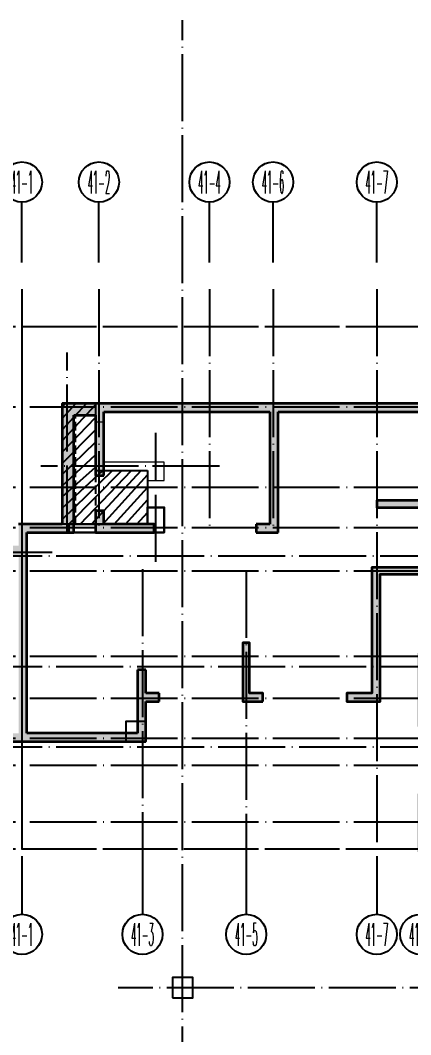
# Model space of a CAD drawing. Extents: x 115549 to 768939, y -502199 to 402497.
# Drawn here: x 319133 to 330796, y -338327 to -308022 of the extents above; entities that cross this region are included whole.
import ezdxf
from ezdxf.enums import TextEntityAlignment as Align

# ---------------------------------------------------------------- set-up
doc = ezdxf.new("R2010")
doc.units = 0
doc.header["$LTSCALE"] = 1000
doc.header["$MEASUREMENT"] = 0
doc.linetypes.add('__DASH', pattern=[0.35, 0.25, -0.1])
doc.linetypes.add('DOTE', pattern=[2.4200000000000004, 2, -0.2, 0.02, -0.2])
for name, color, linetype in [('AXIS', 3, 'Continuous'), ('AXIS_TEXT', 7, 'Continuous'), ('COLUMN', 9, 'Continuous'), ('DOTE', 16, 'DOTE'), ('nuan', 6, 'Continuous')]:
    doc.layers.add(name, color=color, linetype=linetype)
for name, color, linetype, lineweight in [('renWALL', 8, 'Continuous', 9), ('WALL', 150, 'Continuous', 30), ('主楼剪力墙', 212, 'Continuous', 5), ('砼墙', 3, 'Continuous', 35)]:
    doc.layers.add(name, color=color, linetype=linetype, lineweight=lineweight)
doc.styles.add('_TCH_AXIS', font='COMPLEX', dxfattribs={"bigfont": 'GBCBIG'})
doc.styles.add('COMPLEX', font='COMPLEX')

# ---------------------------------------------------------------- blocks, each defined once
blk = doc.blocks.new('qiangzh3333')
at = {"layer": 'COLUMN', "color": 8}
for points in [[(503126900.937597, 3697174946.116467), (503127500.937597, 3697174946.116467), (503127500.937597, 3697175546.116467), (503126900.937597, 3697175546.116467)], [(503128301.0466595, 3697167296.178967), (503128901.0466595, 3697167296.178967), (503128901.0466595, 3697167896.178967), (503128301.0466595, 3697167896.178967)]]:
    blk.add_lwpolyline(points, close=True, dxfattribs=at)
at = {"layer": 'renWALL', "color": 8}
blk.add_lwpolyline([(503126000.938216, 3697183046.119416), (503127550.9382172, 3697183046.119416), (503127550.938217, 3697182746.119417), (503128050.938217, 3697182746.119416), (503128050.9382175, 3697183296.119416), (503126250.938216, 3697183296.119416), (503126250.938216, 3697184488.229684), (503126000.938216, 3697184488.229684)], close=True, dxfattribs=at)
for points in [[(503131450.9343097, 3697182146.119416), (503131450.9343097, 3697181946.119416)], [(503134399.9451807, 3697181946.119416), (503134399.9451807, 3697182146.119416)], [(503123950.9376063, 3697180546.118754), (503123950.937588, 3697180346.118754)]]:
    blk.add_lwpolyline(points, dxfattribs=at)
at = {"layer": 'WALL', "color": 8}
blk.add_lwpolyline([(503125200.938216, 3697181196.119416), (503128050.9382157, 3697181196.119416), (503128050.9382163, 3697181946.119416), (503127550.9382164, 3697181946.119416), (503127550.938216, 3697181446.119416), (503125200.938216, 3697181446.119416)], close=True, dxfattribs=at)
blk = doc.blocks.new('zhuloujlqtiangchong')
at = {"layer": '主楼剪力墙'}
h = blk.add_hatch(color=253, dxfattribs=at)
h.dxf.hatch_style = 1
h.paths.add_polyline_path([(779472.119551599, 656800.9228439331), (779472.119551599, 654900.9228439331), (779472.119551599, 654550.9228439331), (779472.119551599, 652700.9228439331), (779472.119551599, 650800.9228439331), (779272.119551599, 650800.9228439331), (779272.119551599, 652700.9228439331), (779272.119551599, 654550.9228439331), (779272.119551599, 654900.9228439331), (779272.119551599, 656800.9228439331)], flags=16)
h.paths.add_polyline_path([(782022.119551599, 657450.9228439331), (781772.119551599, 657450.9228439331), (781772.119551599, 656800.9228439331), (783172.119551599, 656800.9228439331), (783522.119551599, 656800.9228439331), (783522.119551599, 657050.9228439331), (783172.119551599, 657050.9228439331), (782022.119551599, 657050.9228439331)], flags=17)
h.paths.add_polyline_path([(786772.119551599, 651750.9228439331), (786772.119551599, 652000.9228439331), (786372.119551599, 652000.9228439331), (786372.119551599, 653500.9228439331), (786172.119551599, 653500.9228439331), (786172.119551599, 651750.9228439331)], flags=17)
h.paths.add_polyline_path([(791822.119551599, 651850.9228439331), (791822.119551599, 652350.9228439331), (791822.119551599, 652750.9228439331), (794772.119551599, 652750.9228439331), (794772.119551599, 652950.9228439331), (791572.119551599, 652950.9228439331), (791572.119551599, 652350.9228439331), (791572.119551599, 651850.9228439331), (791572.119551599, 651000.9228439331), (791822.119551599, 651000.9228439331)], flags=17)
h.paths.add_polyline_path([(794872.119551599, 647250.9228439331), (794872.119551599, 648050.9228439331), (795272.119551599, 648050.9228439331), (795272.119551599, 648300.9228439331), (794872.119551599, 648300.9228439331), (794872.119551599, 649000.9228439331), (794622.119551599, 649000.9228439331), (794622.119551599, 648150.9228439331), (794622.119551599, 647500.9228439331), (794272.119551599, 647500.9228439331), (792172.119551599, 647500.9228439331), (791822.119551599, 647500.9228439331), (791822.119551599, 649000.9228439331), (791572.119551599, 649000.9228439331), (791572.119551599, 647250.9228439331), (792172.119551599, 647250.9228439331), (794272.119551599, 647250.9228439331)])
h.paths.add_polyline_path([(803422.119551599, 655150.9228439331), (803422.119551599, 655750.9228439331), (800622.119551599, 655750.9228439331), (800622.119551599, 655550.9228439331), (803172.119551599, 655550.9228439331), (803172.119551599, 655150.9228439331), (803172.119551599, 653500.9228439331), (803172.119551599, 653100.9228439331), (803172.119551599, 651750.9228439331), (804172.119551599, 651750.9228439331), (804172.119551599, 652000.9228439331), (803422.119551599, 652000.9228439331), (803422.119551599, 653100.9228439331), (803422.119551599, 653500.9228439331)], flags=17)
h.paths.add_polyline_path([(798372.119551599, 647250.9228439331), (798972.119551599, 647250.9228439331), (801472.119551599, 647250.9228439331), (802072.119551599, 647250.9228439331), (802072.119551599, 649000.9228439331), (802072.119551599, 650650.9228439331), (802072.119551599, 651000.9228439331), (802072.119551599, 651850.9228439331), (802072.119551599, 652600.9228439331), (802072.119551599, 653200.9228439331), (800372.119551599, 653200.9228439331), (798472.119551599, 653200.9228439331), (798472.119551599, 653000.9228439331), (800372.119551599, 653000.9228439331), (801822.119551599, 653000.9228439331), (801822.119551599, 652600.9228439331), (801822.119551599, 651850.9228439331), (801822.119551599, 651000.9228439331), (801822.119551599, 650650.9228439331), (801822.119551599, 649000.9228439331), (801822.119551599, 647500.9228439331), (801472.119551599, 647500.9228439331), (798972.119551599, 647500.9228439331), (798622.119551599, 647500.9228439331), (798622.119551599, 648150.9228439331), (798622.119551599, 649000.9228439331), (798372.119551599, 649000.9228439331), (798372.119551599, 648300.9228439331), (797972.119551599, 648300.9228439331), (797972.119551599, 648050.9228439331), (798372.119551599, 648050.9228439331)])
h.paths.add_polyline_path([(803272.119551599, 657550.9228439331), (803272.119551599, 657750.9228439331), (800722.119551599, 657750.9228439331), (800722.119551599, 658250.9228439331), (798322.119551599, 658250.9228439331), (798322.119551599, 658850.9228439331), (798122.119551599, 658850.9228439331), (798122.119551599, 658050.9228439331), (800522.119551599, 658050.9228439331), (800522.119551599, 657550.9228439331)], flags=17)
h.paths.add_polyline_path([(792922.119551599, 657850.9228439331), (795622.119551599, 657850.9228439331), (795622.119551599, 659350.9228439331), (795422.119551599, 659350.9228439331), (795422.119551599, 658050.9228439331), (792722.119551599, 658050.9228439331), (792722.119551599, 657750.9228439331), (790172.119551599, 657750.9228439331), (790172.119551599, 657550.9228439331), (792922.119551599, 657550.9228439331)], flags=17)
h.paths.add_polyline_path([(790272.119551599, 651750.9228439331), (790272.119551599, 652850.9228439331), (790272.119551599, 653500.9228439331), (790272.119551599, 655150.9228439331), (790272.119551599, 655550.9228439331), (792822.119551599, 655550.9228439331), (793572.119551599, 655550.9228439331), (793572.119551599, 655750.9228439331), (792822.119551599, 655750.9228439331), (790022.119551599, 655750.9228439331), (790022.119551599, 655150.9228439331), (790022.119551599, 653500.9228439331), (790022.119551599, 652850.9228439331), (790022.119551599, 652000.9228439331), (789272.119551599, 652000.9228439331), (789272.119551599, 651750.9228439331)], flags=17)
h.paths.add_polyline_path([(807272.119551599, 651750.9228439331), (807272.119551599, 653500.9228439331), (807072.119551599, 653500.9228439331), (807072.119551599, 652000.9228439331), (806672.119551599, 652000.9228439331), (806672.119551599, 651750.9228439331)], flags=17)
h.paths.add_polyline_path([(810272.119551599, 656800.9228439331), (811672.119551599, 656800.9228439331), (811672.119551599, 657450.9228439331), (811422.119551599, 657450.9228439331), (811422.119551599, 657050.9228439331), (810272.119551599, 657050.9228439331), (809922.119551599, 657050.9228439331), (809922.119551599, 656800.9228439331)], flags=17)
h.paths.add_polyline_path([(776972.119551599, 657450.9228439331), (776722.119551599, 657450.9228439331), (776722.119551599, 657050.9228439331), (775572.119551599, 657050.9228439331), (775222.119551599, 657050.9228439331), (775222.119551599, 656800.9228439331), (775572.119551599, 656800.9228439331), (776972.119551599, 656800.9228439331)], flags=17)
h.paths.add_polyline_path([(772572.119551599, 651750.9228439331), (772572.119551599, 653500.9228439331), (772372.119551599, 653500.9228439331), (772372.119551599, 652000.9228439331), (771972.119551599, 652000.9228439331), (771972.119551599, 651750.9228439331)], flags=17)
h.paths.add_polyline_path([(768722.119551599, 655750.9228439331), (765922.119551599, 655750.9228439331), (765172.119551599, 655750.9228439331), (765172.119551599, 655550.9228439331), (765922.119551599, 655550.9228439331), (768472.119551599, 655550.9228439331), (768472.119551599, 655150.9228439331), (768472.119551599, 653500.9228439331), (768472.119551599, 652850.9228439331), (768472.119551599, 651750.9228439331), (769472.119551599, 651750.9228439331), (769472.119551599, 652000.9228439331), (768722.119551599, 652000.9228439331), (768722.119551599, 652850.9228439331), (768722.119551599, 653500.9228439331), (768722.119551599, 655150.9228439331)], flags=17)
h.paths.add_polyline_path([(767172.119551599, 651850.9228439331), (767172.119551599, 652350.9228439331), (767172.119551599, 652950.9228439331), (763972.119551599, 652950.9228439331), (763972.119551599, 652750.9228439331), (766922.119551599, 652750.9228439331), (766922.119551599, 652350.9228439331), (766922.119551599, 651850.9228439331), (766922.119551599, 651000.9228439331), (767172.119551599, 651000.9228439331)], flags=17)
h.paths.add_polyline_path([(767172.119551599, 647250.9228439331), (767172.119551599, 649000.9228439331), (766922.119551599, 649000.9228439331), (766922.119551599, 647500.9228439331), (764472.119551599, 647500.9228439331), (764122.119551599, 647500.9228439331), (764122.119551599, 648150.9228439331), (764122.119551599, 649000.9228439331), (763872.119551599, 649000.9228439331), (763872.119551599, 648300.9228439331), (763472.119551599, 648300.9228439331), (763472.119551599, 648050.9228439331), (763872.119551599, 648050.9228439331), (763872.119551599, 647250.9228439331), (764472.119551599, 647250.9228439331)])
h.paths.add_polyline_path([(755572.119551599, 655150.9228439331), (755572.119551599, 655550.9228439331), (758122.119551599, 655550.9228439331), (758122.119551599, 655750.9228439331), (755322.119551599, 655750.9228439331), (755322.119551599, 655150.9228439331), (755322.119551599, 653500.9228439331), (755322.119551599, 653100.9228439331), (755322.119551599, 652000.9228439331), (754572.119551599, 652000.9228439331), (754572.119551599, 651750.9228439331), (755572.119551599, 651750.9228439331), (755572.119551599, 653100.9228439331), (755572.119551599, 653500.9228439331)], flags=17)
h.paths.add_polyline_path([(756672.119551599, 647250.9228439331), (759772.119551599, 647250.9228439331), (760372.119551599, 647250.9228439331), (760372.119551599, 648050.9228439331), (760772.119551599, 648050.9228439331), (760772.119551599, 648300.9228439331), (760372.119551599, 648300.9228439331), (760372.119551599, 649000.9228439331), (760122.119551599, 649000.9228439331), (760122.119551599, 648150.9228439331), (760122.119551599, 647500.9228439331), (759772.119551599, 647500.9228439331), (756922.119551599, 647500.9228439331), (756922.119551599, 649000.9228439331), (756672.119551599, 649000.9228439331)])
h.paths.add_polyline_path([(756922.119551599, 652600.9228439331), (756922.119551599, 653000.9228439331), (758372.119551599, 653000.9228439331), (760272.119551599, 653000.9228439331), (760272.119551599, 653200.9228439331), (758372.119551599, 653200.9228439331), (756672.119551599, 653200.9228439331), (756672.119551599, 652600.9228439331), (756672.119551599, 651850.9228439331), (756672.119551599, 651000.9228439331), (756922.119551599, 651000.9228439331), (756922.119551599, 651850.9228439331)], flags=17)
h.paths.add_polyline_path([(758222.119551599, 657550.9228439331), (758222.119551599, 658050.9228439331), (760622.119551599, 658050.9228439331), (760622.119551599, 658850.9228439331), (760422.119551599, 658850.9228439331), (760422.119551599, 658250.9228439331), (758022.119551599, 658250.9228439331), (758022.119551599, 657750.9228439331), (755472.119551599, 657750.9228439331), (755472.119551599, 657550.9228439331)], flags=17)
h.paths.add_polyline_path([(766022.119551599, 658050.9228439331), (763322.119551599, 658050.9228439331), (763322.119551599, 659350.9228439331), (763122.119551599, 659350.9228439331), (763122.119551599, 657850.9228439331), (765822.119551599, 657850.9228439331), (765822.119551599, 657550.9228439331), (768572.119551599, 657550.9228439331), (768572.119551599, 657750.9228439331), (766022.119551599, 657750.9228439331)], flags=17)
h.paths.add_polyline_path([(752072.119551599, 651750.9228439331), (752072.119551599, 652000.9228439331), (751672.119551599, 652000.9228439331), (751672.119551599, 653500.9228439331), (751472.119551599, 653500.9228439331), (751472.119551599, 651750.9228439331)], flags=17)
h.paths.add_polyline_path([(748822.119551599, 656800.9228439331), (748822.119551599, 657050.9228439331), (748472.119551599, 657050.9228439331), (747322.119551599, 657050.9228439331), (747322.119551599, 657450.9228439331), (747072.119551599, 657450.9228439331), (747072.119551599, 656800.9228439331), (748472.119551599, 656800.9228439331)], flags=17)
h.paths.add_polyline_path([(744772.119551599, 656401.0003905296), (742021.1895515919, 656400.9844765663), (742021.1895515919, 655700.9853439331), (742271.1895515919, 655700.9853439331), (742271.1895515919, 656100.9859228134), (744772.119551599, 656101.0003905296), (744772.119551599, 655450.9228439331), (744772.119551599, 654900.9228439331), (744772.119551599, 654550.9228439331), (744772.119551599, 653100.9228439331), (744772.119551599, 652700.9228439331), (744772.119551599, 650800.9228439331), (742271.1895515919, 650800.9228439331), (742271.1895515919, 654500.9853439331), (742021.1895515919, 654500.9853439331), (742021.1895515919, 650550.9228439331), (744872.119551599, 650550.9228439331), (745372.119551599, 650550.9228439331), (748572.119551599, 650550.9228439331), (748572.119551599, 651750.9228439331), (748972.119551599, 651750.9228439331), (748972.119551599, 652000.9228439331), (748572.119551599, 652000.9228439331), (748572.119551599, 652700.9228439331), (748322.119551599, 652700.9228439331), (748322.119551599, 651850.9228439331), (748322.119551599, 650800.9228439331), (745372.119551599, 650800.9228439331), (745022.119551599, 650800.9228439331), (745022.119551599, 652700.9228439331), (745022.119551599, 653100.9228439331), (745022.119551599, 654550.9228439331), (745022.119551599, 654900.9228439331), (745022.119551599, 655450.9228439331), (745022.119551599, 656101.0009689331), (745022.119551599, 656800.9228439331), (745372.119551599, 656800.9228439331), (746422.119551599, 656800.9228439331), (746422.119551599, 660300.9228439331), (747072.119551599, 660300.9228439331), (747072.119551599, 658500.9228439331), (747322.119551599, 658500.9228439331), (747322.119551599, 660400.9228439331), (748072.119551599, 660400.9228439331), (750472.119551599, 660400.9228439331), (752272.119551599, 660400.9228439331), (752272.119551599, 657050.9228439331), (751872.119551599, 657050.9228439331), (751872.119551599, 656800.9228439331), (752522.119551599, 656800.9228439331), (752522.119551599, 660400.9228439331), (752872.119551599, 660400.9228439331), (755472.119551599, 660400.9228439331), (757622.119551599, 660400.9228439331), (758222.119551599, 660400.9228439331), (758222.119551599, 662850.9228439331), (760422.119551599, 662850.9228439331), (760422.119551599, 662450.9228439331), (760622.119551599, 662450.9228439331), (760622.119551599, 662850.9228439331), (763222.119551599, 662850.9228439331), (765322.119551599, 662850.9228439331), (765822.119551599, 662850.9228439331), (765822.119551599, 661330.9228439331), (765822.119551599, 660400.9228439331), (766422.119551599, 660400.9228439331), (766822.119551599, 660400.9228439331), (768572.119551599, 660400.9228439331), (768572.119551599, 660650.9228439331), (766822.119551599, 660650.9228439331), (766422.119551599, 660650.9228439331), (766072.119551599, 660650.9228439331), (766072.119551599, 661330.9228439331), (766072.119551599, 662725.9228439331), (766697.119551599, 662725.9228439331), (766697.119551599, 661200.9228439331), (768572.119551599, 661200.9228439331), (771522.119551599, 661200.9228439331), (771522.119551599, 660650.9228439331), (771172.119551599, 660650.9228439331), (771172.119551599, 660400.9228439331), (771522.119551599, 660400.9228439331), (771522.119551599, 656800.9228439331), (772172.119551599, 656800.9228439331), (772172.119551599, 657050.9228439331), (771772.119551599, 657050.9228439331), (771772.119551599, 660400.9228439331), (773572.119551599, 660400.9228439331), (775972.119551599, 660400.9228439331), (776722.119551599, 660400.9228439331), (776722.119551599, 658500.9228439331), (776972.119551599, 658500.9228439331), (776972.119551599, 660300.9228439331), (777622.119551599, 660300.9228439331), (777622.119551599, 656800.9228439331), (778672.119551599, 656800.9228439331), (779022.119551599, 656800.9228439331), (779022.119551599, 654900.9228439331), (779022.119551599, 654550.9228439331), (779022.119551599, 652700.9228439331), (779022.119551599, 650800.9228439331), (778672.119551599, 650800.9228439331), (775722.119551599, 650800.9228439331), (775722.119551599, 651850.9228439331), (775722.119551599, 652700.9228439331), (775472.119551599, 652700.9228439331), (775472.119551599, 652000.9228439331), (775072.119551599, 652000.9228439331), (775072.119551599, 651750.9228439331), (775472.119551599, 651750.9228439331), (775472.119551599, 650550.9228439331), (778672.119551599, 650550.9228439331), (779172.119551599, 650550.9228439331), (779572.119551599, 650550.9228439331), (780072.119551599, 650550.9228439331), (783272.119551599, 650550.9228439331), (783272.119551599, 651750.9228439331), (783672.119551599, 651750.9228439331), (783672.119551599, 652000.9228439331), (783272.119551599, 652000.9228439331), (783272.119551599, 652700.9228439331), (783022.119551599, 652700.9228439331), (783022.119551599, 651850.9228439331), (783022.119551599, 650800.9228439331), (780072.119551599, 650800.9228439331), (779722.119551599, 650800.9228439331), (779722.119551599, 652700.9228439331), (779722.119551599, 654550.9228439331), (779722.119551599, 654900.9228439331), (779722.119551599, 656800.9228439331), (780072.119551599, 656800.9228439331), (781122.119551599, 656800.9228439331), (781122.119551599, 660300.9228439331), (781772.119551599, 660300.9228439331), (781772.119551599, 658500.9228439331), (782022.119551599, 658500.9228439331), (782022.119551599, 660400.9228439331), (782772.119551599, 660400.9228439331), (785172.119551599, 660400.9228439331), (786972.119551599, 660400.9228439331), (786972.119551599, 657050.9228439331), (786572.119551599, 657050.9228439331), (786572.119551599, 656800.9228439331), (787222.119551599, 656800.9228439331), (787222.119551599, 660400.9228439331), (787572.119551599, 660400.9228439331), (787572.119551599, 660650.9228439331), (787222.119551599, 660650.9228439331), (787222.119551599, 661200.9228439331), (790172.119551599, 661200.9228439331), (792047.119551599, 661200.9228439331), (792047.119551599, 662725.9228439331), (792672.119551599, 662725.9228439331), (792672.119551599, 661330.9228439331), (792672.119551599, 660650.9228439331), (792322.119551599, 660650.9228439331), (791922.119551599, 660650.9228439331), (790172.119551599, 660650.9228439331), (790172.119551599, 660400.9228439331), (791922.119551599, 660400.9228439331), (792322.119551599, 660400.9228439331), (792922.119551599, 660400.9228439331), (792922.119551599, 661330.9228439331), (792922.119551599, 662850.9228439331), (793422.119551599, 662850.9228439331), (795522.119551599, 662850.9228439331), (798122.119551599, 662850.9228439331), (798122.119551599, 662450.9228439331), (798322.119551599, 662450.9228439331), (798322.119551599, 662850.9228439331), (800522.119551599, 662850.9228439331), (800522.119551599, 660400.9228439331), (801122.119551599, 660400.9228439331), (803272.119551599, 660400.9228439331), (805872.119551599, 660400.9228439331), (806222.119551599, 660400.9228439331), (806222.119551599, 656800.9228439331), (806872.119551599, 656800.9228439331), (806872.119551599, 657050.9228439331), (806472.119551599, 657050.9228439331), (806472.119551599, 660400.9228439331), (808272.119551599, 660400.9228439331), (810672.119551599, 660400.9228439331), (811422.119551599, 660400.9228439331), (811422.119551599, 658500.9228439331), (811672.119551599, 658500.9228439331), (811672.119551599, 660300.9228439331), (812322.119551599, 660300.9228439331), (812322.119551599, 656800.9228439331), (813372.119551599, 656800.9228439331), (813722.119551599, 656800.9228439331), (813722.119551599, 655902.9540939331), (813722.119551599, 655450.9228439331), (813722.119551599, 654900.9228439331), (813722.119551599, 654550.9228439331), (813722.119551599, 653100.9228439331), (813722.119551599, 652700.9228439331), (813722.119551599, 650800.9228439331), (810422.119551599, 650800.9228439331), (810422.119551599, 651850.9228439331), (810422.119551599, 652700.9228439331), (810172.119551599, 652700.9228439331), (810172.119551599, 652000.9228439331), (809772.119551599, 652000.9228439331), (809772.119551599, 651750.9228439331), (810172.119551599, 651750.9228439331), (810172.119551599, 650550.9228439331), (813972.119551599, 650550.9228439331), (813972.119551599, 652700.9228439331), (813972.119551599, 653100.9228439331), (813972.119551599, 654550.9228439331), (813972.119551599, 654900.9228439331), (813972.119551599, 655450.9228439331), (813972.119551599, 657050.9228439331), (813372.119551599, 657050.9228439331), (812672.119551599, 657050.9228439331), (812672.119551599, 660650.9228439331), (811572.119551599, 660650.9228439331), (810672.119551599, 660650.9228439331), (808272.119551599, 660650.9228439331), (806372.119551599, 660650.9228439331), (805872.119551599, 660650.9228439331), (803272.119551599, 660650.9228439331), (801122.119551599, 660650.9228439331), (800822.119551599, 660650.9228439331), (800822.119551599, 663150.9228439331), (798222.119551599, 663150.9228439331), (795522.119551599, 663150.9228439331), (793422.119551599, 663150.9228439331), (792672.119551599, 663150.9228439331), (792672.119551599, 663075.9228439331), (791697.119551599, 663075.9228439331), (791697.119551599, 661450.9228439331), (790172.119551599, 661450.9228439331), (786972.119551599, 661450.9228439331), (786972.119551599, 660650.9228439331), (785172.119551599, 660650.9228439331), (782772.119551599, 660650.9228439331), (781872.119551599, 660650.9228439331), (780772.119551599, 660650.9228439331), (780772.119551599, 657050.9228439331), (780072.119551599, 657050.9228439331), (779572.119551599, 657050.9228439331), (779172.119551599, 657050.9228439331), (778672.119551599, 657050.9228439331), (777972.119551599, 657050.9228439331), (777972.119551599, 660650.9228439331), (776872.119551599, 660650.9228439331), (775972.119551599, 660650.9228439331), (773572.119551599, 660650.9228439331), (771772.119551599, 660650.9228439331), (771772.119551599, 661450.9228439331), (768572.119551599, 661450.9228439331), (767047.119551599, 661450.9228439331), (767047.119551599, 663075.9228439331), (766072.119551599, 663075.9228439331), (766072.119551599, 663150.9228439331), (765322.119551599, 663150.9228439331), (763222.119551599, 663150.9228439331), (760522.119551599, 663150.9228439331), (757922.119551599, 663150.9228439331), (757922.119551599, 660650.9228439331), (757622.119551599, 660650.9228439331), (755472.119551599, 660650.9228439331), (752872.119551599, 660650.9228439331), (752372.119551599, 660650.9228439331), (750472.119551599, 660650.9228439331), (748072.119551599, 660650.9228439331), (747172.119551599, 660650.9228439331), (746072.119551599, 660650.9228439331), (746072.119551599, 657050.9228439331), (745372.119551599, 657050.9228439331), (744772.119551599, 657050.9228439331)])
blk = doc.blocks.new('_AXISO')
blk.add_circle((0, 0), 0.5)
at = {"layer": 'AXIS_TEXT', "style": 'COMPLEX', "width": 1.041666666666667}
blk.add_attdef('A', text='', height=0.56, dxfattribs=at).set_placement((-0.25, -0.28), (0.25, -0.28), align=Align.FIT)
blk = doc.blocks.new('asdgaaa')
at = {"layer": 'AXIS'}
for p, q in [((1113345.687020859, 1265416.33537089), (1113345.687020857, 1263878.036394124)), ((1116945.693253321, 1265416.335370888), (1116945.693253319, 1263878.036394122)), ((1120045.689750966, 1265416.335370886), (1120045.689750964, 1263878.03639412)), ((1123945.687020425, 1265416.335370884), (1123945.687020423, 1263878.036394118))]:
    blk.add_line(p, q, dxfattribs=at)
ref = blk.add_blockref('_AXISO', (1113345.687020856, 1263278.036394124), dxfattribs=dict(at, xscale=1200, yscale=1200, zscale=1200))
ref.add_attrib('A', '41-1', dxfattribs={"layer": 'AXIS_TEXT', "height": 678.8225099390856, "style": '_TCH_AXIS', "width": 0.2957746478872217}).set_placement((1113006.275765887, 1262938.625139155), (1113685.098275826, 1262938.625139155), align=Align.FIT)
ref = blk.add_blockref('_AXISO', (1116945.693253319, 1263278.036394122), dxfattribs=dict(at, xscale=1200, yscale=1200, zscale=1200))
ref.add_attrib('A', '41-3', dxfattribs={"layer": 'AXIS_TEXT', "height": 678.8225099390856, "style": '_TCH_AXIS', "width": 0.2763157894735888}).set_placement((1116606.28199835, 1262938.625139153), (1117285.104508288, 1262938.625139153), align=Align.FIT)
ref = blk.add_blockref('_AXISO', (1120045.689750964, 1263278.03639412), dxfattribs=dict(at, xscale=1200, yscale=1200, zscale=1200))
ref.add_attrib('A', '41-5', dxfattribs={"layer": 'AXIS_TEXT', "height": 678.8225099390856, "style": '_TCH_AXIS', "width": 0.2763157894735888}).set_placement((1119706.278495994, 1262938.625139151), (1120385.101005933, 1262938.625139151), align=Align.FIT)
ref = blk.add_blockref('_AXISO', (1123945.687020422, 1263278.036394118), dxfattribs=dict(at, xscale=1200, yscale=1200, zscale=1200))
ref.add_attrib('A', '41-7', dxfattribs={"layer": 'AXIS_TEXT', "height": 678.8225099390856, "style": '_TCH_AXIS', "width": 0.2763157894735887}).set_placement((1123606.275765453, 1262938.625139148), (1124285.098275392, 1262938.625139148), align=Align.FIT)
ref = blk.add_blockref('_AXISO', (1125245.740541908, 1263278.036394117), dxfattribs=dict(at, xscale=1200, yscale=1200, zscale=1200))
ref.add_attrib('A', '41-8', dxfattribs={"layer": 'AXIS_TEXT', "height": 678.8225099390856, "style": '_TCH_AXIS', "width": 0.2763157894735888}).set_placement((1124906.329286938, 1262938.625139148), (1125585.151796877, 1262938.625139148), align=Align.FIT)
blk = doc.blocks.new('41-3')
at = {"layer": 'AXIS'}
for p, q in [((2258176.010608161, -1135068.164519846), (2258176.010608163, -1133266.537620624)), ((2260476.010608224, -1135068.164519848), (2260476.010608226, -1133266.537620625)), ((2263776.010608044, -1135068.16451985), (2263776.010608045, -1133266.537620627)), ((2265676.010608364, -1135068.164519851), (2265676.010608366, -1133266.537620628)), ((2268776.010607727, -1135068.164519853), (2268776.010607729, -1133266.53762063))]:
    blk.add_line(p, q, dxfattribs=at)
ref = blk.add_blockref('_AXISO', (2258176.010608163, -1132666.537620624), dxfattribs=dict(at, xscale=1200, yscale=1200, zscale=1200))
ref.add_attrib('A', '41-1', dxfattribs={"layer": 'AXIS_TEXT', "height": 678.8225099390856, "style": '_TCH_AXIS', "width": 0.2957746478872217}).set_placement((2257836.599353194, -1133005.948875593), (2258515.421863133, -1133005.948875593), align=Align.FIT)
ref = blk.add_blockref('_AXISO', (2260476.010608226, -1132666.537620625), dxfattribs=dict(at, xscale=1200, yscale=1200, zscale=1200))
ref.add_attrib('A', '41-2', dxfattribs={"layer": 'AXIS_TEXT', "height": 678.8225099390856, "style": '_TCH_AXIS', "width": 0.2763157894735888}).set_placement((2260136.599353257, -1133005.948875595), (2260815.421863195, -1133005.948875595), align=Align.FIT)
ref = blk.add_blockref('_AXISO', (2263776.010608046, -1132666.537620627), dxfattribs=dict(at, xscale=1200, yscale=1200, zscale=1200))
ref.add_attrib('A', '41-4', dxfattribs={"layer": 'AXIS_TEXT', "height": 678.8225099390856, "style": '_TCH_AXIS', "width": 0.2692307692306762}).set_placement((2263436.599353076, -1133005.948875597), (2264115.421863015, -1133005.948875597), align=Align.FIT)
ref = blk.add_blockref('_AXISO', (2265676.010608366, -1132666.537620629), dxfattribs=dict(at, xscale=1200, yscale=1200, zscale=1200))
ref.add_attrib('A', '41-6', dxfattribs={"layer": 'AXIS_TEXT', "height": 678.8225099390856, "style": '_TCH_AXIS', "width": 0.2763157894735887}).set_placement((2265336.599353397, -1133005.948875598), (2266015.421863336, -1133005.948875598), align=Align.FIT)
ref = blk.add_blockref('_AXISO', (2268776.010607729, -1132666.537620631), dxfattribs=dict(at, xscale=1200, yscale=1200, zscale=1200))
ref.add_attrib('A', '41-7', dxfattribs={"layer": 'AXIS_TEXT', "height": 678.8225099390856, "style": '_TCH_AXIS', "width": 0.2763157894735887}).set_placement((2268436.59935276, -1133005.9488756), (2269115.421862699, -1133005.9488756), align=Align.FIT)
blk = doc.blocks.new('gangjinhunningtuqiang')
at = {"layer": '砼墙', "color": 8}
for p, q in [((747172.119551599, 660650.9228439331), (746072.119551599, 660650.9228439331)), ((746072.119551599, 660650.9228439331), (746072.119551599, 657050.9228439331)), ((748072.119551599, 660650.9228439331), (747172.119551599, 660650.9228439331)), ((750472.119551599, 660650.9228439331), (748072.119551599, 660650.9228439331)), ((752372.119551599, 660650.9228439331), (750472.119551599, 660650.9228439331)), ((752872.119551599, 660650.9228439331), (752372.119551599, 660650.9228439331)), ((755472.119551599, 660650.9228439331), (752872.119551599, 660650.9228439331)), ((757622.119551599, 660650.9228439331), (755472.119551599, 660650.9228439331)), ((747322.119551599, 658500.9228439331), (747322.119551599, 660400.9228439331)), ((747322.119551599, 660400.9228439331), (748072.119551599, 660400.9228439331)), ((748072.119551599, 660400.9228439331), (750472.119551599, 660400.9228439331)), ((750472.119551599, 660400.9228439331), (752272.119551599, 660400.9228439331)), ((752272.119551599, 660400.9228439331), (752272.119551599, 657050.9228439331)), ((752522.119551599, 656800.9228439331), (752522.119551599, 660400.9228439331)), ((752522.119551599, 660400.9228439331), (752872.119551599, 660400.9228439331)), ((752872.119551599, 660400.9228439331), (755472.119551599, 660400.9228439331)), ((755472.119551599, 660400.9228439331), (757622.119551599, 660400.9228439331)), ((746422.119551599, 656800.9228439331), (746422.119551599, 660300.9228439331)), ((746422.119551599, 660300.9228439331), (747072.119551599, 660300.9228439331)), ((747072.119551599, 660300.9228439331), (747072.119551599, 658500.9228439331)), ((747072.119551599, 658500.9228439331), (747322.119551599, 658500.9228439331)), ((745372.119551599, 657050.9228439331), (744772.119551599, 657050.9228439331)), ((746072.119551599, 657050.9228439331), (745372.119551599, 657050.9228439331)), ((752272.119551599, 657050.9228439331), (751872.119551599, 657050.9228439331)), ((751872.119551599, 657050.9228439331), (751872.119551599, 656800.9228439331)), ((745022.119551599, 656101.0009689331), (745022.119551599, 656800.9228439331)), ((745022.119551599, 656800.9228439331), (745372.119551599, 656800.9228439331)), ((745372.119551599, 656800.9228439331), (746422.119551599, 656800.9228439331)), ((751872.119551599, 656800.9228439331), (752522.119551599, 656800.9228439331)), ((745022.119551599, 655450.9228439331), (745022.119551599, 656101.0009689331)), ((745022.119551599, 654900.9228439331), (745022.119551599, 655450.9228439331)), ((745022.119551599, 654550.9228439331), (745022.119551599, 654900.9228439331)), ((745022.119551599, 653100.9228439331), (745022.119551599, 654550.9228439331)), ((745022.119551599, 652700.9228439331), (745022.119551599, 653100.9228439331)), ((745022.119551599, 650800.9228439331), (745022.119551599, 652700.9228439331)), ((748572.119551599, 652700.9228439331), (748322.119551599, 652700.9228439331)), ((748322.119551599, 652700.9228439331), (748322.119551599, 651850.9228439331)), ((748572.119551599, 652000.9228439331), (748572.119551599, 652700.9228439331)), ((748972.119551599, 652000.9228439331), (748572.119551599, 652000.9228439331)), ((748972.119551599, 651750.9228439331), (748972.119551599, 652000.9228439331)), ((748322.119551599, 651850.9228439331), (748322.119551599, 650800.9228439331)), ((748572.119551599, 650550.9228439331), (748572.119551599, 651750.9228439331)), ((748572.119551599, 651750.9228439331), (748972.119551599, 651750.9228439331)), ((745372.119551599, 650800.9228439331), (745022.119551599, 650800.9228439331)), ((748322.119551599, 650800.9228439331), (745372.119551599, 650800.9228439331)), ((742021.1895515919, 650550.9228439331), (744872.119551599, 650550.9228439331)), ((744872.119551599, 650550.9228439331), (745372.119551599, 650550.9228439331)), ((745372.119551599, 650550.9228439331), (748572.119551599, 650550.9228439331))]:
    blk.add_line(p, q, dxfattribs=at)
for points in [[(758222.119551599, 657550.9228439331), (758222.119551599, 658050.9228439331), (760622.119551599, 658050.9228439331), (760622.119551599, 658850.9228439331), (760422.119551599, 658850.9228439331), (760422.119551599, 658250.9228439331), (758022.119551599, 658250.9228439331), (758022.119551599, 657750.9228439331), (755472.119551599, 657750.9228439331), (755472.119551599, 657550.9228439331)], [(748822.119551599, 656800.9228439331), (748822.119551599, 657050.9228439331), (748472.119551599, 657050.9228439331), (747322.119551599, 657050.9228439331), (747322.119551599, 657450.9228439331), (747072.119551599, 657450.9228439331), (747072.119551599, 656800.9228439331), (748472.119551599, 656800.9228439331)], [(755572.119551599, 655150.9228439331), (755572.119551599, 655550.9228439331), (758122.119551599, 655550.9228439331), (758122.119551599, 655750.9228439331), (755322.119551599, 655750.9228439331), (755322.119551599, 655150.9228439331), (755322.119551599, 653500.9228439331), (755322.119551599, 653100.9228439331), (755322.119551599, 652000.9228439331), (754572.119551599, 652000.9228439331), (754572.119551599, 651750.9228439331), (755572.119551599, 651750.9228439331), (755572.119551599, 653100.9228439331), (755572.119551599, 653500.9228439331)], [(752072.119551599, 651750.9228439331), (752072.119551599, 652000.9228439331), (751672.119551599, 652000.9228439331), (751672.119551599, 653500.9228439331), (751472.119551599, 653500.9228439331), (751472.119551599, 651750.9228439331)]]:
    blk.add_lwpolyline(points, close=True, dxfattribs=at)
blk = doc.blocks.new('saaaa')
at = {"layer": 'COLUMN', "color": 8}
for p, q in [((504795189.7435293, 3696236343.253699), (504794589.7435293, 3696236343.253699)), ((504794589.7435293, 3696236343.253699), (504794589.7435293, 3696235743.253699)), ((504795189.7435293, 3696235743.253699), (504795189.7435293, 3696236343.253699)), ((504794589.7435293, 3696235743.253699), (504795189.7435293, 3696235743.253699)), ((504796589.8525918, 3696228693.316199), (504795989.8525918, 3696228693.316199)), ((504795989.8525918, 3696228693.316199), (504795989.8525918, 3696228093.316199)), ((504796589.8525918, 3696228093.316199), (504796589.8525918, 3696228693.316199)), ((504795989.8525918, 3696228093.316199), (504796589.8525918, 3696228093.316199))]:
    blk.add_line(p, q, dxfattribs=at)
at = {"layer": 'renWALL', "color": 8}
for p, q in [((504793939.7441483, 3696245285.366916), (504793689.7441483, 3696245285.366916)), ((504793689.7441483, 3696245285.366916), (504793689.7441483, 3696243843.256648)), ((504793939.7441483, 3696244093.256648), (504793939.7441483, 3696245285.366916)), ((504795739.7441497, 3696244093.256648), (504793939.7441483, 3696244093.256648)), ((504795739.7441493, 3696243543.256648), (504795739.7441497, 3696244093.256648)), ((504793689.7441483, 3696243843.256648), (504795239.7441495, 3696243843.256648)), ((504795239.7441495, 3696243843.256648), (504795239.7441493, 3696243543.256649)), ((504795239.7441493, 3696243543.256649), (504795739.7441493, 3696243543.256648)), ((504799139.740242, 3696242943.256648), (504799139.740242, 3696242743.256648)), ((504802088.7511129, 3696242743.256648), (504802088.7511129, 3696242943.256648)), ((504791639.7435386, 3696241343.255986), (504791639.7435203, 3696241143.255986))]:
    blk.add_line(p, q, dxfattribs=at)
at = {"layer": 'WALL', "color": 8}
for p, q in [((504795739.7441486, 3696242742.520319), (504795239.7441487, 3696242742.52032)), ((504795239.7441487, 3696242742.52032), (504795239.7441483, 3696242242.52032)), ((504795739.744148, 3696241992.52032), (504795739.7441486, 3696242742.520319)), ((504795239.7441483, 3696242242.52032), (504792889.7441483, 3696242242.52032)), ((504792889.7441483, 3696242242.52032), (504792889.7441483, 3696241992.52032)), ((504792889.7441483, 3696241992.52032), (504795739.744148, 3696241992.52032))]:
    blk.add_line(p, q, dxfattribs=at)
blk = doc.blocks.new('41-19')
at = {"layer": 'DOTE', "color": 8}
for p, q in [((1544237.808168172, -716627.5925874823), (1544237.808168158, -734199.9769137212)), ((1546537.808168231, -716627.5925874749), (1546537.808168231, -723845.4090121159)), ((1549837.808168059, -716627.5925874772), (1549837.808168059, -723745.4097567938)), ((1551737.808168388, -716627.5925874786), (1551737.808168388, -723850.1660547698)), ((1554837.808167755, -716627.5925875719), (1554837.808167748, -734202.6620128378)), ((1542048.507079553, -717745.4097569726), (1614737.808167769, -717745.4097569726)), ((1542048.507079558, -720145.409757069), (1614737.808167773, -720145.409757069)), ((1542048.507079553, -722545.4097574198), (1616076.448147352, -722545.4097574198)), ((1542048.507079553, -723745.409757021), (1614737.808167769, -723745.409757021)), ((1542048.507065561, -725045.4097481809), (1614737.808153776, -725045.4097481809)), ((1547837.814400634, -724995.4097560748), (1547837.814400628, -734200.8888357547)), ((1550937.810898287, -725045.4097481809), (1550937.810898281, -734201.6740997036)), ((1542048.507079553, -727595.4090787979), (1616076.448147352, -727595.4090787979)), ((1542048.507079553, -728845.4201451159), (1614737.808167769, -728845.4201451159)), ((1542048.507079553, -730045.4097574829), (1614737.808167769, -730045.4097574829)), ((1542048.507079553, -730845.4097570396), (1614737.808167769, -730845.4097570396)), ((1542048.507079553, -732545.4097570508), (1614737.808167769, -732545.4097570508)), ((1542048.507079553, -733345.4097571737), (1614737.808167769, -733345.4097571737))]:
    blk.add_line(p, q, dxfattribs=at)

msp = doc.modelspace()

# ---------------------------------------------------------------- hatches: boundary and pattern name
h = msp.add_hatch()
h.set_pattern_fill('ANSI31', color=256, scale=150, style=0)
h.set_pattern_definition([(45, (-502804617.7348283, -3697004517.997187), (-168.3798022700466, 168.3798022700466), [])])
h.paths.add_polyline_path([(322933.2033889184, -321471.8777707081), (322933.2033889184, -323071.880719469), (320383.2027687917, -323071.880719469), (320383.2027687917, -319471.880719469), (321383.2033877263, -319471.880719469), (321383.2033876667, -321471.8777707081)])

# ---------------------------------------------------------------- linework, layer by layer
msp.add_lwpolyline([(322933.2033889184, -321471.8777707081), (322933.2033889184, -323071.880719469), (320383.2027687917, -323071.880719469), (320383.2027687917, -319471.880719469), (321383.2033877263, -319471.880719469), (321383.2033876667, -321471.8777707081), (322933.2033889184, -321471.8777707081)])
at = {"layer": 'DOTE', "color": 1}
for p, q in [((323983.3005161176, -422356.4703486423), (323983.3005161176, -308021.8283446293)), ((319183.1993725786, -317171.8777702312), (388183.199372221, -317171.8777702312)), ((319183.1993725786, -317171.8777702312), (319183.1993725786, -332771.8777707081)), ((325082.613675345, -321346.8777711849), (319744.8182700763, -321346.8777711849)), ((225824.4360760937, -324021.818219469), (681174.4027883897, -324021.818219469)), ((225824.4360760937, -327321.818219469), (452683.2992716322, -327321.818219469)), ((281483.3005161176, -329721.818219469), (452683.2992716322, -329721.818219469)), ((319183.1993725786, -332771.8777707081), (388183.199372221, -332771.8777707081)), ((388433.3005161176, -336921.818219469), (322054.0528353343, -336921.818219469))]:
    msp.add_line(p, q, dxfattribs=at)
at = {"layer": 'DOTE'}
for p, q in [((320533.0966700802, -323321.880719469), (320533.0966700802, -317946.8777702312)), ((323183.2033868323, -324196.8777707081), (323183.2033898125, -320346.8777702312)), ((320083.2033876071, -323921.818219469), (312582.8454609404, -323921.818219469))]:
    msp.add_line(p, q, dxfattribs=at)
at = {"layer": 'nuan', "linetype": '__DASH'}
msp.add_lwpolyline([(320783.2033876667, -319821.8777683239), (321383.2033876667, -319821.8777664165), (321383.2033876667, -323071.8770864467), (320783.2033876667, -323071.8770883541)], close=True, dxfattribs=at)

# ---------------------------------------------------------------- block references
for name, p in [('41-3', (-1938992.811235558, 819812.2391769429)), ('saaaa', (-504472306.5407606, -3696565314.398091)), ('41-19', (-1225054.608795594, 400573.5319864292)), ('asdgaaa', (-794162.4876483192, -1598607.0340641))]:
    msp.add_blockref(name, p)
at = {"layer": 'renWALL', "color": 8}
msp.add_blockref('qiangzh3333', (-502804617.7348283, -3697504517.997187), dxfattribs=at)
at = {"layer": '砼墙', "color": 3}
msp.add_blockref('zhuloujlqtiangchong', (-425688.9167828073, -980122.8035634022), dxfattribs=at)
at = {"layer": '砼墙'}
msp.add_blockref('gangjinhunningtuqiang', (-425688.9167828073, -980122.8035634022), dxfattribs=at)

doc.saveas('drawing.dxf')
